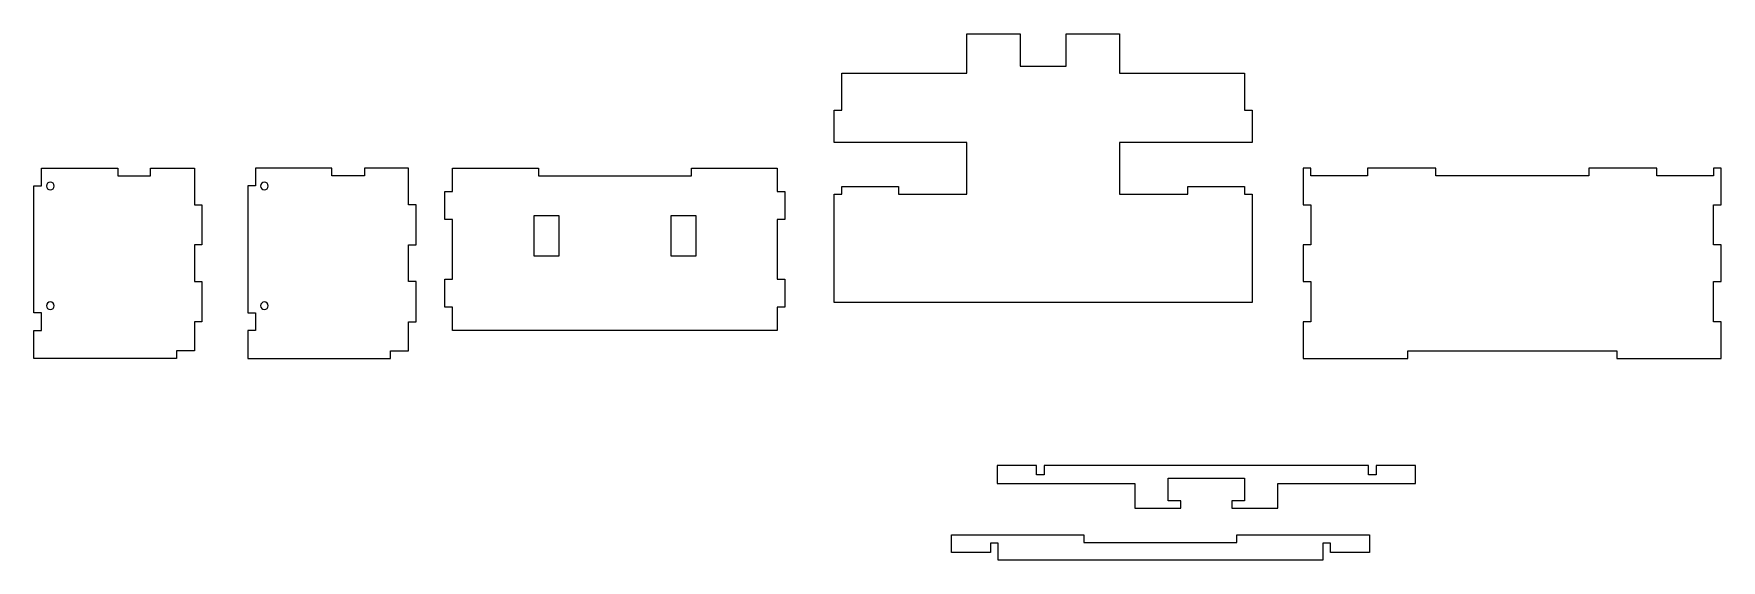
# Model space of a CAD drawing. Extents: x -887 to -225, y -129 to 77.
import ezdxf

# ---------------------------------------------------------------- set-up
doc = ezdxf.new("R2010")
doc.units = 0
doc.layers.add('DEFAULT', color=7, linetype='CONTINUOUS')

msp = doc.modelspace()

# ---------------------------------------------------------------- linework, layer by layer
at = {"layer": 'DEFAULT'}
for p, q in [((-521, 61.86, 51.31), (-521, 77.36, 51.31)), ((-521, 77.36, 51.31), (-500, 77.36, 51.31)), ((-500, 77.36, 51.31), (-500, 64.57, 51.31)), ((-482, 64.57, 51.31), (-482, 77.36, 51.31)), ((-482, 77.36, 51.31), (-461, 77.36, 51.31)), ((-461, 77.36, 51.31), (-461, 61.86, 51.31)), ((-570, 47.36, 51.31), (-570, 61.86, 51.31)), ((-570, 61.86, 51.31), (-521, 61.86, 51.31)), ((-500, 64.57, 51.31), (-482, 64.57, 51.31)), ((-461, 61.86, 51.31), (-412, 61.86, 51.31)), ((-412, 61.86, 51.31), (-412, 47.36, 51.31)), ((-573, 34.6, 51.31), (-573, 47.36, 51.31)), ((-573, 47.36, 51.31), (-570, 47.36, 51.31)), ((-412, 47.36, 51.31), (-409, 47.36, 51.31)), ((-409, 47.36, 51.31), (-409, 34.6, 51.31)), ((-521, 34.6, 51.31), (-573, 34.6, 51.31)), ((-521, 14.36, 51.31), (-521, 34.6, 51.31)), ((-461, 34.6, 51.31), (-461, 14.36, 51.31)), ((-409, 34.6, 51.31), (-461, 34.6, 51.31)), ((-884, 17.6, 28.55), (-884, 24.6, 28.55)), ((-884, 24.6, 28.55), (-854, 24.6, 28.55)), ((-854, 24.6, 28.55), (-854, 21.6, 28.55)), ((-854, 21.6, 28.55), (-841.25, 21.6, 28.55)), ((-841.25, 21.6, 28.55), (-841.25, 24.6, 28.55)), ((-841.25, 24.6, 28.55), (-824, 24.6, 28.55)), ((-824, 24.6, 28.55), (-824, 10.2, 28.55)), ((-770, 24.6, 28.55), (-800, 24.6, 28.55)), ((-800, 24.6, 28.55), (-800, 17.6, 28.55)), ((-770, 21.6, 28.55), (-770, 24.6, 28.55)), ((-757.25, 21.6, 28.55), (-770, 21.6, 28.55)), ((-740, 24.6, 28.55), (-757.25, 24.6, 28.55)), ((-757.25, 24.6, 28.55), (-757.25, 21.6, 28.55)), ((-740, 10.2, 28.55), (-740, 24.6, 28.55)), ((-722.67, 15.4, 14.05), (-722.67, 24.6, 14.05)), ((-722.67, 24.6, 14.05), (-689, 24.6, 14.05)), ((-689, 24.6, 14.05), (-689, 21.6, 14.05)), ((-689, 21.6, 14.05), (-629, 21.6, 14.05)), ((-629, 21.6, 14.05), (-629, 24.6, 14.05)), ((-629, 24.6, 14.05), (-595.33, 24.6, 14.05)), ((-595.33, 24.6, 14.05), (-595.33, 15.4, 14.05)), ((-386, 24.6, 61.55), (-389, 24.6, 61.55)), ((-389, 24.6, 61.55), (-389, 10.2, 61.55)), ((-386, 21.6, 61.55), (-386, 24.6, 61.55)), ((-363.79, 21.6, 61.55), (-386, 21.6, 61.55)), ((-337, 24.6, 61.55), (-363.79, 24.6, 61.55)), ((-363.79, 24.6, 61.55), (-363.79, 21.6, 61.55)), ((-337, 21.6, 61.55), (-337, 24.6, 61.55)), ((-277, 21.6, 61.55), (-337, 21.6, 61.55)), ((-250.21, 24.6, 61.55), (-277, 24.6, 61.55)), ((-277, 24.6, 61.55), (-277, 21.6, 61.55)), ((-250.21, 21.6, 61.55), (-250.21, 24.6, 61.55)), ((-228, 21.6, 61.55), (-250.21, 21.6, 61.55)), ((-225, 24.6, 61.55), (-228, 24.6, 61.55)), ((-228, 24.6, 61.55), (-228, 21.6, 61.55)), ((-225, 10.2, 61.55), (-225, 24.6, 61.55)), ((-887, -32.2, 28.55), (-887, 17.6, 28.55)), ((-887, 17.6, 28.55), (-884, 17.6, 28.55)), ((-800, 17.6, 28.55), (-803, 17.6, 28.55)), ((-803, 17.6, 28.55), (-803, -32.2, 28.55)), ((-725.67, 4.4, 14.05), (-725.67, 15.4, 14.05)), ((-725.67, 15.4, 14.05), (-722.67, 15.4, 14.05)), ((-595.33, 15.4, 14.05), (-592.33, 15.4, 14.05)), ((-592.33, 15.4, 14.05), (-592.33, 4.4, 14.05)), ((-573, -28.16, 51.31), (-573, 14.36, 51.31)), ((-573, 14.36, 51.31), (-570, 14.36, 51.31)), ((-570, 14.36, 51.31), (-570, 17.36, 51.31)), ((-570, 17.36, 51.31), (-547.79, 17.36, 51.31)), ((-547.79, 17.36, 51.31), (-547.79, 14.36, 51.31)), ((-547.79, 14.36, 51.31), (-521, 14.36, 51.31)), ((-461, 14.36, 51.31), (-434.21, 14.36, 51.31)), ((-434.21, 14.36, 51.31), (-434.21, 17.36, 51.31)), ((-434.21, 17.36, 51.31), (-412, 17.36, 51.31)), ((-412, 17.36, 51.31), (-412, 14.36, 51.31)), ((-412, 14.36, 51.31), (-409, 14.36, 51.31)), ((-409, 14.36, 51.31), (-409, -28.16, 51.31)), ((-824, 10.2, 28.55), (-821, 10.2, 28.55)), ((-821, 10.2, 28.55), (-821, -5.6, 28.55)), ((-737, 10.2, 28.55), (-740, 10.2, 28.55)), ((-737, -5.6, 28.55), (-737, 10.2, 28.55)), ((-389, 10.2, 61.55), (-386, 10.2, 61.55)), ((-386, 10.2, 61.55), (-386, -5.6, 61.55)), ((-228, -5.6, 61.55), (-228, 10.2, 61.55)), ((-228, 10.2, 61.55), (-225, 10.2, 61.55)), ((-722.67, 4.4, 14.05), (-725.67, 4.4, 14.05)), ((-722.67, -19, 14.05), (-722.67, 4.4, 14.05)), ((-690.67, -10, 14.05), (-690.67, 6, 14.05)), ((-690.67, 6, 14.05), (-681, 6, 14.05)), ((-681, 6, 14.05), (-681, -10, 14.05)), ((-637, -10, 14.05), (-637, 6, 14.05)), ((-637, 6, 14.05), (-627.33, 6, 14.05)), ((-627.33, 6, 14.05), (-627.33, -10, 14.05)), ((-592.33, 4.4, 14.05), (-595.33, 4.4, 14.05)), ((-595.33, 4.4, 14.05), (-595.33, -19, 14.05)), ((-821, -5.6, 28.55), (-824, -5.6, 28.55)), ((-824, -5.6, 28.55), (-824, -20, 28.55)), ((-740, -20, 28.55), (-740, -5.6, 28.55)), ((-740, -5.6, 28.55), (-737, -5.6, 28.55)), ((-386, -5.6, 61.55), (-389, -5.6, 61.55)), ((-389, -5.6, 61.55), (-389, -20, 61.55)), ((-225, -5.6, 61.55), (-228, -5.6, 61.55)), ((-225, -20, 61.55), (-225, -5.6, 61.55)), ((-681, -10, 14.05), (-690.67, -10, 14.05)), ((-627.33, -10, 14.05), (-637, -10, 14.05)), ((-725.67, -30, 14.05), (-725.67, -19, 14.05)), ((-725.67, -19, 14.05), (-722.67, -19, 14.05)), ((-595.33, -19, 14.05), (-592.33, -19, 14.05)), ((-592.33, -19, 14.05), (-592.33, -30, 14.05)), ((-824, -20, 28.55), (-821, -20, 28.55)), ((-821, -20, 28.55), (-821, -35.8, 28.55)), ((-737, -20, 28.55), (-740, -20, 28.55)), ((-737, -35.8, 28.55), (-737, -20, 28.55)), ((-389, -20, 61.55), (-386, -20, 61.55)), ((-386, -20, 61.55), (-386, -35.8, 61.55)), ((-228, -35.8, 61.55), (-228, -20, 61.55)), ((-228, -20, 61.55), (-225, -20, 61.55)), ((-884, -32.2, 28.55), (-887, -32.2, 28.55)), ((-884, -39.2, 28.55), (-884, -32.2, 28.55)), ((-803, -32.2, 28.55), (-800, -32.2, 28.55)), ((-800, -32.2, 28.55), (-800, -39.2, 28.55)), ((-722.67, -30, 14.05), (-725.67, -30, 14.05)), ((-722.67, -39.2, 14.05), (-722.67, -30, 14.05)), ((-592.33, -30, 14.05), (-595.33, -30, 14.05)), ((-595.33, -30, 14.05), (-595.33, -39.2, 14.05)), ((-409, -28.16, 51.31), (-573, -28.16, 51.31)), ((-887, -50.2, 28.55), (-887, -39.2, 28.55)), ((-887, -39.2, 28.55), (-884, -39.2, 28.55)), ((-821, -35.8, 28.55), (-824, -35.8, 28.55)), ((-824, -35.8, 28.55), (-824, -47.2, 28.55)), ((-800, -39.2, 28.55), (-803, -39.2, 28.55)), ((-803, -39.2, 28.55), (-803, -50.2, 28.55)), ((-740, -47.2, 28.55), (-740, -35.8, 28.55)), ((-740, -35.8, 28.55), (-737, -35.8, 28.55)), ((-595.33, -39.2, 14.05), (-722.67, -39.2, 14.05)), ((-386, -35.8, 61.55), (-389, -35.8, 61.55)), ((-389, -35.8, 61.55), (-389, -50.2, 61.55)), ((-225, -35.8, 61.55), (-228, -35.8, 61.55)), ((-225, -50.2, 61.55), (-225, -35.8, 61.55)), ((-831, -50.2, 28.55), (-887, -50.2, 28.55)), ((-824, -47.2, 28.55), (-831, -47.2, 28.55)), ((-831, -47.2, 28.55), (-831, -50.2, 28.55)), ((-803, -50.2, 28.55), (-747, -50.2, 28.55)), ((-747, -50.2, 28.55), (-747, -47.2, 28.55)), ((-747, -47.2, 28.55), (-740, -47.2, 28.55)), ((-389, -50.2, 61.55), (-348, -50.2, 61.55)), ((-348, -50.2, 61.55), (-348, -47.2, 61.55)), ((-348, -47.2, 61.55), (-266, -47.2, 61.55)), ((-266, -47.2, 61.55), (-266, -50.2, 61.55)), ((-266, -50.2, 61.55), (-225, -50.2, 61.55)), ((-493.67, -92.2, -1.45), (-509, -92.2, -1.45)), ((-509, -92.2, -1.45), (-509, -99.2, -1.45)), ((-493.67, -95.9, -1.45), (-493.67, -92.2, -1.45)), ((-490.67, -92.2, -1.45), (-490.67, -95.9, -1.45)), ((-363.33, -92.2, -1.45), (-490.67, -92.2, -1.45)), ((-363.33, -95.9, -1.45), (-363.33, -92.2, -1.45)), ((-345, -92.2, -1.45), (-360.33, -92.2, -1.45)), ((-360.33, -92.2, -1.45), (-360.33, -95.9, -1.45)), ((-345, -99.2, -1.45), (-345, -92.2, -1.45)), ((-509, -99.2, -1.45), (-455, -99.2, -1.45)), ((-490.67, -95.9, -1.45), (-493.67, -95.9, -1.45)), ((-455, -99.2, -1.45), (-455, -109, -1.45)), ((-442, -106, -1.45), (-442, -97.2, -1.45)), ((-442, -97.2, -1.45), (-412, -97.2, -1.45)), ((-412, -97.2, -1.45), (-412, -106, -1.45)), ((-399, -109, -1.45), (-399, -99.2, -1.45)), ((-399, -99.2, -1.45), (-345, -99.2, -1.45)), ((-360.33, -95.9, -1.45), (-363.33, -95.9, -1.45)), ((-455, -109, -1.45), (-437, -109, -1.45)), ((-437, -106, -1.45), (-442, -106, -1.45)), ((-437, -109, -1.45), (-437, -106, -1.45)), ((-412, -106, -1.45), (-417, -106, -1.45)), ((-417, -106, -1.45), (-417, -109, -1.45)), ((-417, -109, -1.45), (-399, -109, -1.45)), ((-527, -119.4, -4.45), (-475, -119.4, -4.45)), ((-527, -126.4, -4.45), (-527, -119.4, -4.45)), ((-508.67, -122.7, -4.45), (-511.67, -122.7, -4.45)), ((-511.67, -122.7, -4.45), (-511.67, -126.4, -4.45)), ((-508.67, -129.4, -4.45), (-508.67, -122.7, -4.45)), ((-475, -119.4, -4.45), (-475, -122.4, -4.45)), ((-475, -122.4, -4.45), (-415, -122.4, -4.45)), ((-415, -122.4, -4.45), (-415, -119.4, -4.45)), ((-415, -119.4, -4.45), (-363, -119.4, -4.45)), ((-378.33, -122.7, -4.45), (-381.33, -122.7, -4.45)), ((-381.33, -122.7, -4.45), (-381.33, -129.4, -4.45)), ((-378.33, -126.4, -4.45), (-378.33, -122.7, -4.45)), ((-363, -119.4, -4.45), (-363, -126.4, -4.45)), ((-511.67, -126.4, -4.45), (-527, -126.4, -4.45)), ((-381.33, -129.4, -4.45), (-508.67, -129.4, -4.45)), ((-363, -126.4, -4.45), (-378.33, -126.4, -4.45))]:
    msp.add_line(p, q, dxfattribs=at)
at = {"layer": 'DEFAULT', "extrusion": (0, 0, -1)}
for centre in [(880.5, 17.55, -28.55), (796.5, 17.55, -28.55), (880.5, -29.45, -28.55), (796.5, -29.45, -28.55)]:
    msp.add_circle(centre, 1.5, dxfattribs=at)

doc.saveas('drawing.dxf')
